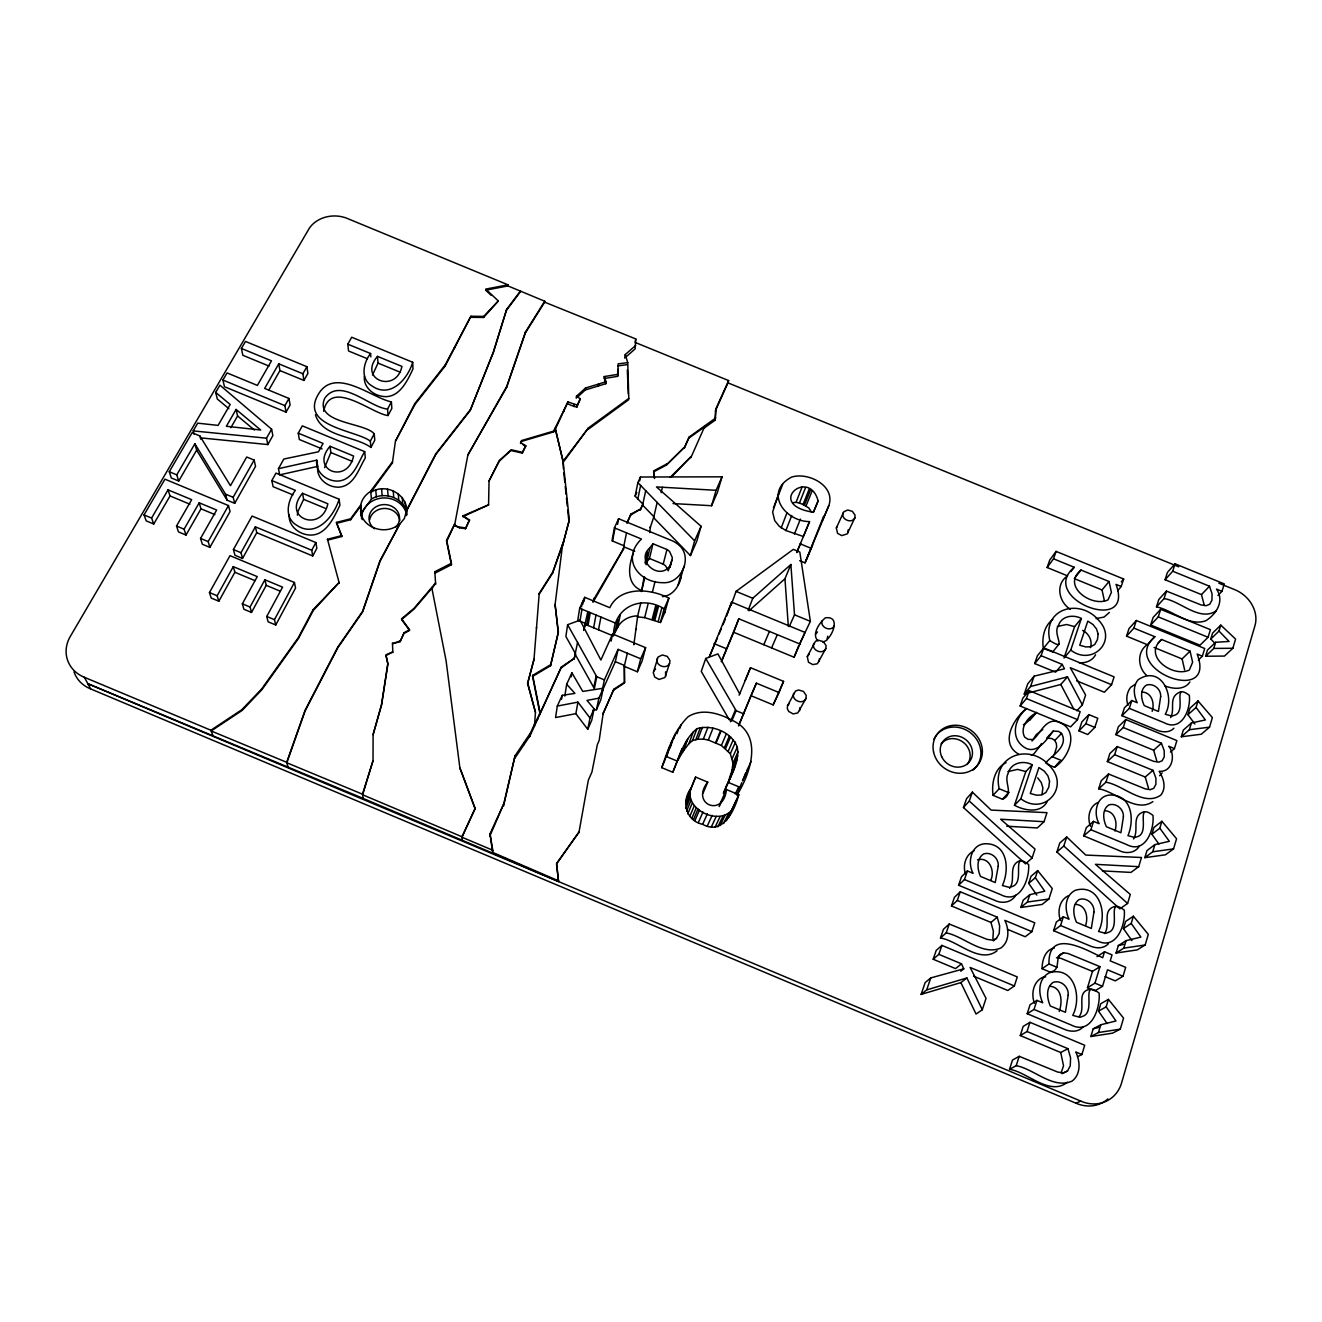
<?xml version="1.0" encoding="UTF-8"?>
<svg xmlns="http://www.w3.org/2000/svg" width="1322" height="1322" viewBox="0 0 1322 1322"><rect width="100%" height="100%" fill="white"/><g stroke="black" fill="none" stroke-linecap="round" stroke-linejoin="round"><path stroke-width="1.5" d="M469.508 520.686L462.766 515.927L469.525 519.91L465.493 528.734L459.775 527.808L454.652 524.917L467.889 454.95L506.69 386.52L525.412 332.07L544.73 301.234L507.945 285.916L485.703 290.196L491.305 295.45M475.143 808.948L459.973 768.099L475.16 808.42L461.989 837.256L492.776 850.244L492.577 853.087L558.528 881.543L556.645 863.349L579.053 832.001L556.512 864.01L558.528 881.543M461.956 840.164L461.989 836.76L362.608 794.786L373.019 760.728L373.101 734.635L381.513 704.411L387.825 663.429L385.925 654.836L392.783 651.928L385.991 655.563L387.891 664.14L381.595 705.072L373.101 734.635M635.717 345.439L625.256 354.56L624.695 358.031L635.105 348.925L635.766 338.944L544.647 302.16L544.73 301.234M465.493 528.734L469.525 519.91M704.841 425.767L704.262 427.998L715.152 420.165L715.846 408.928L728.62 380.571L635.155 342.431L635.766 338.944M715.152 420.165L715.846 408.928M467.889 454.95L506.64 387.396L525.363 332.962L544.647 302.16M470.913 316.239L445.183 364.955L414.827 403.574L395.708 440.705L414.86 404.582L445.2 365.996L470.913 316.239L483.67 316.388L498.328 300.953L485.736 289.105L507.995 284.825L507.945 285.916M492.577 853.087L363.22 798.455L362.509 794.192L286.824 762.777L305.2 710.757L337.771 647.813L362.641 611.921L380.042 561.338L399.608 524.322L404.383 518.472L406.251 511.614L435.781 454.504L470.136 410.58L493.023 353.024L506.657 309.365L520.521 290.89M625.256 354.56L627.735 362.625L618.134 363.864L617.985 374.341L604.27 376.555L603.972 378.555L617.655 376.34L617.771 369.367M462.75 516.72L488.578 504.855L489.041 480.944L499.286 460.469L511.432 449.81L522.388 452.289L525.693 445.646L520.62 442.688L521.678 440.54L553.67 431.088L567.964 401.921L577.235 405.061L580.292 398.798L576.475 396.27L585.563 387.99L606.054 381.744L604.27 376.555M470.896 317.313L483.637 317.462L483.67 316.388M470.136 410.58L493.023 353.024M489.041 480.944L499.253 461.279L511.432 449.81M488.578 504.855L462.766 515.927M498.328 300.953L483.637 317.462M734.057 806.437C723.729 827.969 683.557 810.931 690.894 788.424C681.028 801.396 685.936 820.929 702.643 824.317C722.754 835.735 734.668 810.436 738.8 794.687L726.406 789.531L719.383 805.313M406.482 515.58C410.58 496.13 386.982 481.687 370.804 492.362L392.37 462.981L395.642 439.73M493.007 353.718L506.657 309.365M506.64 387.396L506.69 386.52M361.418 515.96L360.774 504.822A23.003 20.524 -1.4 0 1 370.325 491.602L392.304 462.022L392.37 462.981M361.137 516.059L360.873 505.863L350.71 519.711L336.598 523.314L336.466 522.405L350.594 518.802L360.774 504.938M558.661 880.898L492.627 852.409L489.999 833.818L503.732 803.892L515.068 755.705L529.891 733.826L529.742 736.453L529.891 733.826M525.363 332.962L525.412 332.07M520.62 442.688L520.554 443.514L521.678 440.54M535.46 712.31L527.61 683.722L534.055 659.133L527.693 682.879L535.46 712.31L534.584 724.588L540.087 712.624L532.667 675.36L550.712 664.669L558.363 631.883L555.091 604.468L558.215 633.007L550.563 665.743L532.551 676.418L539.954 713.632L561.387 667.015L574.194 658.389L575.665 653.977L565.882 636.46L567.617 624.711L580.044 620.183L600.882 660.025L612.615 633.998L645.615 647.664L642.178 660.835L637.369 671.774L624.248 666.338L627.355 653.233M511.383 450.637L522.339 453.115L522.388 452.289M522.967 444.523L525.627 446.472L522.339 453.115M525.627 446.472L525.693 445.646M737.164 794.836C750.119 773.932 762.926 737.048 735.247 721.878C721.283 714.128 703.238 707.435 688.316 716.574C674.071 730.223 668.122 749.557 661.727 767.652L672.782 772.263C679.508 757.142 683.424 739.576 696.925 728.703C711.93 724.142 731.81 732.14 737.263 747.128C740.105 763.554 728.885 778.608 723.415 793.448L734.156 768.545M533.956 659.992L539.227 593.38L552.745 572.129L564.114 539.806L569.303 519.976L563.04 460.453L555.157 428.725L553.587 431.914L521.628 441.366M489.867 836.049L503.732 803.892M297.4 515.183L297.648 512.126L303.63 499.336L302.556 493.304L327.856 503.781C321.477 533.394 281.156 518.042 302.556 493.304M1123.006 976.264L1107.522 969.803L1102.515 986.311L1094.963 990.822L1087.494 987.699L1094.963 983.155L1099.987 966.663L1068.044 953.493L1063.549 952.848L1060.211 954.401C1055.121 960.416 1060.822 970.282 1050.114 972.083L1042.05 968.712L1048.974 963.953C1048.082 927.713 1085.544 949.378 1102.697 957.756L1104.531 951.757L1112.033 954.881L1110.216 960.879L1125.683 967.34L1123.006 976.264L1115.239 980.874L1105.027 976.611M1042.05 968.712C1042.149 960.499 1044.975 949.725 1054.295 948.056M503.55 806.222L515.068 755.705M527.61 683.722L527.693 682.879M553.587 431.914L553.67 431.088M627.735 362.625L628.793 398.434L588.422 427.948L562.924 461.494L555.24 427.882M539.227 593.38L539.128 594.305L552.629 573.07L562.544 544.895L554.959 605.625M523.545 745.327L523.826 742.782M536.468 628.247L536.55 627.355M669.99 567.287L671.873 560.33A9.585 8.709 14.4 0 0 672.22 557.339L669.626 551.621A10.923 9.915 14.4 0 0 666.949 549.522L652.969 543.755L649.945 547.738L646.227 564.742L646.954 560.396M649.78 532.584L650.391 526.784L650.16 527.808L653.878 516.687L642.624 505.103L645.714 490.66M532.551 676.418L532.667 675.36M1152.156 711.335C1154.833 703.436 1151.859 692.447 1142.158 692.034M563.982 411.572L564.197 409.622M324.601 467.624L330.864 452.554L330.004 446.274L353.602 456.024C347.273 485.058 309.497 470.103 330.004 446.274M555.042 429.799L567.964 401.921M1114.958 831.026C1117.734 822.879 1115.041 811.163 1104.812 810.717M563.387 468.715L563.04 460.453M592.983 602.32L623.406 549.324L623.901 545.738L611.987 540.83L614.4 527.858L618.63 518.72L670.651 540.153A22.871 20.772 14.5 0 1 678.252 544.565C693.472 556.198 681.937 583.646 663.396 582.705C638.509 582.936 620.729 559.008 641.467 539.012L614.4 527.858M729.017 779.716L732.14 770.164L732.983 763.042L738.188 751.59M534.369 726.406L534.683 723.795L530.039 733.892M552.629 573.07L552.745 572.129M1085.626 925.433C1088.469 917.071 1086.006 904.777 1075.364 904.314M580.292 398.798L576.987 407.011L574.029 406.449L574.26 404.499M576.227 398.236L576.475 396.27M537.542 719.482L537.773 717.648M539.062 709.071L539.178 708.063M576.987 407.011L577.235 405.061M539.855 714.458L540.087 712.624M566.89 502.096L567.188 499.815M562.676 543.937L562.395 546.118L569.303 519.976M563.833 542.003L564.114 539.806M1090.485 647.615C1092.683 640.84 1088.849 633.502 1082.668 630.379M577.747 396.848L585.299 389.957L585.563 387.99M550.563 665.743L550.712 664.669M1042.083 793.861L1042.893 787.895L1041.257 782.508L1037.704 777.881M558.215 633.007L558.363 631.883M562.759 462.816L588.422 427.948M818.12 500.889C808.915 466.815 764.364 504.888 813.427 512.242L818.12 500.889L813.394 512.258M990.839 880.138C995.202 870.884 989.236 856.309 977.503 859.895M598.37 385.974L598.651 383.991M529.742 736.453L561.387 667.015M637.369 671.774L640.707 658.786L618.068 649.383L615.341 661.661L624.463 665.445L624.595 682.169L613.854 689.241L603.212 713.169L599.18 740.419L597.362 744.55L591.942 772.015L588.34 780.162L578.904 832.695M566.675 684.284L574.938 693.372L562.197 695.355L557.306 706.064L555.571 717.549L575.863 713.665L587.712 729.314L591.744 720.275L594.107 708.856L586.985 700.412L598.899 698.148L603.295 688.217L582.787 691.423L571.914 672.848L566.675 684.284L564.808 696.083M585.299 389.957L605.757 383.727L606.054 381.744M561.586 699.239L562.197 695.355M664.685 612.879L668.866 598.122A57.92 53.673 14.2 0 0 651.217 592.074C635.915 588.918 617.043 591.892 609.822 607.707L584.737 597.329L579.68 608.269L577.764 620.233L585.778 623.554L583.795 629.503M617.655 376.34L617.985 374.341M581.564 606.798L582.225 602.782M579.978 621.142L581.944 609.194M582.82 604.088L583.481 600.056M571.253 676.831L571.914 672.848M561.272 667.891L574.194 658.389M584.076 601.361L584.737 597.329M574.062 659.281L577.565 642.475M583.646 630.429L587.827 611.64M586.737 624.942L588.951 612.103M588.026 625.471L590.273 612.648M628.793 398.434L628.545 399.822L588.224 429.303M594.189 598.701L623.604 548.333L623.406 549.324M575.863 713.665L577.945 702.131L557.306 706.064M323.609 411.274C330.434 377.745 372.407 414.1 388.024 415.521L391.841 408.399L391.395 401.905C371.168 397.658 334.119 365.351 317.71 395.361C300.408 426.725 356.643 430.427 370.325 441.151L370.92 447.431C354.627 435.649 322.353 437.351 315.413 414.778M593.628 627.801L595.974 615.011M992.905 938.603L993.351 931.118L990.971 922.442L951.476 905.967L954.434 897.324L960.284 891.772L1034.746 922.822L1031.887 931.63L1025.211 936.736L1007.397 929.3M612.582 541.078L615.011 528.106M617.572 524.322L618.63 518.72M598.502 629.817L600.932 617.06M593.809 687.605L596.189 675.691M567.617 624.711L596.751 676.715L594.355 688.613L575.516 654.886M626.512 532.849L623.703 546.746L634.742 551.307M823.656 516.191L805.048 562.875L799.661 560.677M626.992 523.347L631.04 513.944L640.542 509.102L642.839 504.062L635.122 496.13L637.865 482.629L640.459 477.011L722.027 476.829L717.416 492.428L711.567 505.715L672.997 503.566M587.712 729.314L590.009 718.028L594.107 708.856M639.666 480.894L640.459 477.011M1059.269 1011.462C1062.409 1002.291 1062.376 987.071 1049.602 986.229M637.848 498.923L640.625 485.455M681.326 575.863C679.657 585.646 673.162 595.776 662.421 596.635M592.553 710.459L596.453 709.716L598.899 698.148M611.111 641.137L612.615 633.998M602.303 689.754L604.402 679.888L618.068 649.383M640.773 602.964L637.452 616.829L644.673 617.638L660.422 622.53L664.156 608.781C640.939 594.47 613.077 607.277 613.507 636.031L585.629 624.48M630.842 514.985L640.542 509.102M603.295 688.217L600.783 699.933L596.453 709.716M614.383 634.081L617.985 619.44M615.275 632.131L617.539 627.603L620.299 614.829M633.469 553.207C628.462 565.386 626.05 583.911 641.005 590.223M603.212 713.169L603.03 714.012L613.854 689.241M854.855 517.844L855.037 515.084L852.376 511.35L847.716 509.995L843.767 511.829L836.33 527.957L837.537 533.311L841.75 535.608L847.22 533.89L854.855 517.844C851.913 524.123 840.775 519.529 843.056 513.002M822.829 642.195L826.828 640.261L827.754 636.179M825.853 648.507L826.068 645.566L823.342 641.633L818.516 640.245L815.542 641.22L807.279 656.555L808.486 662.239L812.815 664.619L817.393 663.727L825.853 648.507C822.846 655.249 811.179 650.341 813.691 643.484M827.555 639.038C833.686 633.139 839.767 615.837 825.407 617.82C819.904 622.1 810.931 634.775 818.12 640.84M657.166 502.41L653.646 517.712L690.431 555.587L696.777 541.21L701.073 526.288L656.489 486.926L716.094 490.297L722.027 476.829M822.201 620.712C819.739 627.52 831.307 632.362 834.298 625.703M805.974 698.446L806.205 695.438L803.446 691.406L798.571 690.001L795.547 691.026L787.532 705.667L787.301 708.625L788.738 711.467L793.117 713.897L797.777 712.971L805.974 698.446C802.933 705.353 791.052 700.346 793.663 693.339M847.914 532.716L848.113 529.99M819.21 661.496L819.425 658.604M653.465 471.971L666.305 465.113L684.647 447.018L689.192 437.004L715.764 417.934M661.132 492.693L662.388 487.256M799.628 710.674L799.86 707.716M644.954 562.99L647.45 552.265M644.128 576.954L641.5 591.578L644.855 577.35M613.656 690.101L624.381 683.044L624.248 665.941M646.524 562.395L649.482 558.479L652.969 543.755M635.766 629.834L635.998 628.908M624.381 683.044L624.595 682.169M634.064 643.847L633.849 644.756L637.683 615.887C629.553 615.887 621.191 620.134 617.539 627.603M666.305 465.113L684.647 447.018M684.383 448.108L689.192 437.004M644.673 617.638L648.111 603.807M652.424 592.041L655.084 581.416M668.254 570.84L665.842 566.213A10.741 9.783 14.3 0 0 663.214 564.147L666.949 549.522M671.345 477.06L691.158 456.536L670.188 477.374M652.11 619.506L655.695 605.707M653.58 619.869L657.183 606.087M653.927 619.985L657.53 606.187M654.836 620.315L658.472 606.534M668.618 569.881L671.873 560.33M669.593 663.363L669.907 660.372L667.246 656.373L662.355 654.968L658.092 656.984L653.266 672.683L654.687 677.029L659.05 679.442L664.933 677.525L669.593 663.363C666.47 670.188 654.473 665.33 657.298 658.257M670.006 566.741L670.965 563.139M665.71 676.269L665.544 671.84M658.174 621.555L661.876 607.79M728.62 380.571L727.976 382.868L1178.728 566.808M779.055 492.544L772.626 512.027L774.758 520.686L779.369 526.387L785.879 530.535L803.379 536.484L809.543 521.612C784.739 521.446 763.405 491.949 791.614 477.093C808.172 471.805 835.835 485.736 828.811 505.665L805.048 562.875M678.037 585.266L682.053 570.988M679.905 580.722L683.953 566.378M690.431 555.587L694.645 540.863L701.073 526.288M711.567 505.715L716.094 490.297M1108.414 999.382L1106.167 1006.852L1115.966 1020.981L1100.796 1024.765L1093.195 1028.847L1090.865 1036.514L1112.463 1033.176L1120.296 1029.144L1123.551 1018.105L1108.414 999.382L1100.763 1003.729L1098.532 1011.132L1107.125 1023.558M1133.384 916.229L1131.219 923.434L1140.886 937.1L1126.047 940.653L1118.296 945.627L1116.065 953.03L1137.201 949.907L1145.166 944.982L1148.306 934.357L1133.384 916.229L1125.584 921.467L1123.436 928.589L1131.913 940.603M1161.889 821.276L1159.824 828.167L1169.342 841.321L1154.866 844.626L1146.967 850.591L1144.835 857.664L1165.442 854.805L1173.556 848.889L1176.563 838.743L1161.889 821.276L1153.941 827.473L1151.875 834.281L1158.931 844.047M1198.013 700.941L1196.063 707.435L1205.383 719.961L1191.403 722.969L1183.306 730.108L1181.306 736.784L1201.252 734.239L1209.531 727.166L1212.373 717.582L1198.013 700.941L1189.899 708.278L1187.949 714.706L1194.857 724.01M1220.784 625.124L1219 631.057L1229.063 641.451L1215.629 642.277L1207.432 650.143L1205.598 656.241L1224.469 656.076L1232.848 648.276L1235.574 639.071L1220.784 625.124L1212.571 633.139L1210.787 639.022L1215.05 643.434M1090.865 1036.514L1098.466 1032.515L1100.796 1024.765M1116.065 953.03L1123.799 948.122L1126.047 940.653M1144.835 857.664L1152.734 851.765L1154.866 844.626M1181.306 736.784L1189.37 729.711L1191.403 722.969M1205.598 656.241L1213.778 648.424L1215.629 642.277M1077.43 1056.774L1081.892 1054.526L1084.701 1045.256L1029.954 1022.303L1023.162 1026.434L1020.27 1035.556L1060.723 1052.51L1067.978 1048.693L1070.589 1057.897L1070.242 1065.829L1067.532 1070.985L1062.062 1073.662M1127.583 903.471L1130.31 894.449L1095.442 864.324L1138.705 866.67L1141.481 857.499L1085.759 855.07L1066.705 836.958L1059.765 843.039L1056.873 851.996L1119.866 908.842L1127.583 903.471L1063.797 846.014L1066.705 836.958M1170.449 752.053L1174.432 748.599L1176.861 740.568L1125.782 719.532L1118.379 726.736L1115.867 734.652L1153.643 750.218L1156.783 760.861M1198.343 660.058L1202.376 656.191L1204.706 648.507L1136.325 620.497L1128.988 628.611L1126.559 636.163L1147.265 644.657L1154.833 636.708L1133.879 628.115L1126.559 636.163M1208.093 637.287L1210.407 629.669L1160.666 609.326L1153.081 617.523L1150.702 625.009L1199.996 645.202L1208.093 637.287L1158.27 616.895L1150.702 625.009M1217.909 595.495L1221.991 591.347L1224.255 583.894L1175.06 563.833L1167.425 572.409L1165.095 579.747L1201.467 594.603L1204.325 605.459M1027.211 1013.71L1034.035 1009.446L1071.349 1025.079C1091.195 1035.209 1100.367 1008.504 1099.144 993.119C1080.14 978.71 1095.905 1009.925 1083.858 1015.858L1079.975 1017.312L1072.737 1015.362C1082.123 997.697 1074.687 965.539 1049.371 972.761C1038.299 978.297 1037.985 992.805 1042.694 1002.803L1036.894 1000.374L1030.053 1004.737L1027.211 1013.71L1064.078 1029.16C1070.209 1032.003 1078.306 1032.383 1083.115 1026.897M1053.584 930.688L1060.591 925.532L1097.21 940.801C1116.379 950.733 1125.65 925.202 1124.278 910.147C1105.638 896.101 1121.172 926.193 1109.422 931.993L1105.622 933.365L1098.516 931.448C1107.737 914.097 1099.871 883.344 1075.414 890.251C1064.607 895.473 1064.375 909.586 1069.035 919.17L1063.351 916.807L1056.328 922.062L1053.584 930.688L1089.774 945.792C1095.756 948.535 1103.655 949.014 1108.414 943.71M1083.709 835.868L1090.898 829.737L1126.741 844.593C1145.149 854.293 1154.486 830.067 1152.966 815.393C1134.755 801.743 1150.024 830.613 1138.589 836.231L1134.904 837.52L1127.947 835.653C1134.425 820.549 1132.392 795.695 1111.422 795.034C1096.533 794.522 1092.848 812.997 1099.111 823.705L1093.542 821.392L1086.337 827.605L1083.709 835.868L1119.139 850.558C1125.997 854.078 1135.532 853.186 1139.481 845.849M1121.899 715.681L1129.319 708.377L1164.137 722.704C1181.587 732.107 1191.039 709.501 1189.321 695.306C1171.672 682.169 1186.578 709.501 1175.555 714.888L1172.003 716.078L1165.244 714.26C1175.77 695.818 1160.815 664.47 1138.11 679.756C1132.64 686.366 1133.731 695.488 1137.217 702.726L1131.797 700.495L1124.378 707.881L1121.899 715.681L1156.337 729.86C1161.955 732.355 1169.326 733.082 1173.936 728.224M362.509 794.192L373.019 760.728M1087.494 987.699L1092.484 971.373L1099.987 966.663M1067.383 1082.239C1049.668 1096.599 1027.177 1071.878 1009.545 1069.3L1012.487 1060.062L1019.196 1056.311L1057.782 1072.092L1063.483 1072.869L1067.532 1070.985M1152.9 801.611C1135.862 813.377 1115.454 791.432 1098.665 788.821L1101.243 780.691L1108.547 774.014L1145.133 788.837L1150.206 789.697L1153.709 788.342L1155.907 784.343L1155.924 778.245L1153.015 770.329L1114.661 754.697L1107.324 761.555L1145.249 777.022L1148.487 788.143M1107.324 761.555L1109.869 753.54L1117.222 746.6L1153.577 761.307L1158.617 762.166L1162.088 760.828L1164.269 756.878L1164.203 750.665L1161.443 743.261L1123.254 727.53L1115.867 734.652M1221.991 591.347L1216.521 589.1C1224.717 600.981 1216.504 613.953 1205.961 620.679C1188.891 627.091 1172.498 609.938 1156.469 606.881L1158.832 599.444L1166.434 591.099L1201.07 604.914L1206.143 605.707L1209.696 604.286L1211.96 600.188L1212.043 593.76L1209.498 586.241L1172.713 571.22L1165.095 579.747M1009.545 1069.3L1016.238 1065.664L1019.196 1056.311M1020.27 1035.556L1027.045 1031.524L1029.954 1022.303M1034.035 1009.446L1036.894 1000.374M1060.591 925.532L1063.351 916.807M1090.898 829.737L1093.542 821.392M1098.665 788.821L1105.936 782.211L1108.547 774.014M1114.661 754.697L1117.222 746.6M1123.254 727.53L1125.782 719.532M1129.319 708.377L1131.797 700.495M1158.27 616.895L1160.666 609.326M1156.469 606.881L1164.054 598.585L1166.434 591.099M1172.713 571.22L1175.06 563.833M1133.879 628.115L1136.325 620.497M1037.654 870.603L1035.341 877.692L1044.777 891.21L1029.805 894.68L1023.195 900.183L1020.815 907.47L1042.067 904.463L1048.908 899.01L1052.262 888.533L1037.654 870.603L1030.995 876.337L1028.698 883.36L1036.828 895.077M1094.847 727.381L1097.789 718.276L1088.865 714.607L1081.875 721.878L1078.934 730.884L1087.758 734.52L1094.847 727.381L1085.907 723.712L1078.934 730.884M973.587 976.165L1007.794 990.492L1014.371 985.964L1017.279 976.925L941.908 945.395L936.224 950.386L933.183 959.243L955.542 968.613L961.491 963.821L963.788 968.828L960.797 971.207M1076.554 680.78L1104.382 692.232L1111.571 684.697L1114.099 676.864L1043.769 647.945L1041.108 655.729L1034.713 663.561L1055.6 672.154L1062.244 664.404L1041.108 655.729M1020.815 907.47L1027.409 902.05L1029.805 894.68M1085.907 723.712L1088.865 714.607M982.296 1009.76L966.878 977.966L960.863 982.593L976.066 1014.04L982.296 1009.76L986.03 998.374L970.117 967.44L1014.371 985.964M1032.102 857.978L1035.027 849.088L1000.655 819.243L1044.016 821.706L1046.991 812.65L991.136 810.089L972.381 792.142L966.547 798.703L963.457 807.544L1025.525 863.861L1032.102 857.978L969.29 801.066L972.381 792.142M1077.529 719.614L1080.14 711.633L1029.16 690.629L1022.831 698.148L1020.138 706.014L1070.638 726.836L1077.529 719.614L1026.434 698.561L1020.138 706.014M1076.835 710.757L1082.371 704.874L1085.61 695.008L1070.291 667.726L1111.571 684.697M1117.652 590.703L1121.221 586.489L1123.667 579.019L1056.096 551.39L1049.685 560.164L1047.123 567.502L1067.598 575.88C1055.088 583.994 1058.806 602.188 1070.308 609.26M958.599 885.228L964.465 879.56L1000.886 894.73C1019.84 904.578 1029.656 879.692 1028.648 864.571C1010.305 850.608 1025.161 880.518 1013.313 886.087L1009.479 887.426L1002.39 885.525C1009.364 870.339 1008.24 844.394 986.509 843.733C971.306 843.287 966.894 862.027 973.058 873.313L967.407 870.95L961.524 876.717L958.599 885.228L994.59 900.249C1001.729 903.901 1011.462 902.777 1015.643 895.324M593.148 601.378L594.355 597.742M1045.471 763.058C1051.354 755.804 1069.134 746.451 1061.516 733.396L1058.575 731.397L1053.237 731.049C1045.471 741.245 1034.366 758.184 1020.567 744.236C1010.504 733.809 1016.42 716.788 1026.5 708.592C1013.627 718.391 999.349 743.278 1018.618 754.102M1047.305 801.429C1040.86 813.79 1024.6 810.75 1014.47 805.263L1025.806 771.585L1032.267 764.777C1023.476 760.1 1010.966 762.546 1008.207 773.205C1003.2 782.26 1014.784 793.745 1002.506 799.248L993.037 795.332C991.45 783.351 994.309 768.462 1006.059 762.612M1081.363 618.465L1074.588 626.628L1064.028 657.992L1070.737 650.11L1081.363 618.465C1073.084 614.135 1061.037 615.92 1058.311 626.099C1052.18 633.684 1068.341 652.605 1049.8 640.526C1042.149 608.021 1080.223 597.792 1098.946 620.58C1117.916 640.873 1092.435 666.602 1070.737 650.11M1014.47 805.263L1020.848 798.785L1032.267 764.777M666.205 756.696L669.494 747.046M1002.506 799.248L1008.917 792.225M1052.824 619.423C1043.884 626.017 1041.802 638.096 1043.339 648.507L1052.626 651.812M1029.59 720.308C1045.818 701.189 1029.375 722.209 1023.459 724.671M668.684 750.879L672.006 741.146M670.155 747.806L674.17 736.057M673.873 738.552L675.608 733.495M960.863 982.593L921.12 994.392L925.169 982.56L930.771 977.916L963.788 968.828M997.102 950.782C979.519 964.316 957.839 940.62 940.471 938.009L943.495 929.217L949.229 924.012L986.906 939.331L992.475 940.14L996.491 938.372L999.217 933.497L999.663 925.945L997.251 917.171L957.293 900.497L951.476 905.967M1082.371 704.874L1067.498 676.847L1060.789 684.482L1024.236 694.067L1027.756 683.805L1034.118 676.153L1064.458 668.816L1062.244 664.404M1034.713 663.561L1037.34 655.861L1049.8 640.526M921.12 994.392L926.689 989.881L930.771 977.916M933.183 959.243L938.851 954.352L941.908 945.395M940.471 938.009L946.205 932.886L949.229 924.012M957.293 900.497L960.284 891.772M964.465 879.56L967.407 870.95M1026.434 698.561L1029.16 690.629M1024.236 694.067L1030.565 686.498L1034.118 676.153M288.08 767.256L286.692 762.315L305.085 710.245L337.688 647.268L362.559 611.359L379.976 560.743L399.608 524.322M676.93 733.76L678.698 728.67M679.838 728.389L681.012 724.985M1047.123 567.502L1053.518 558.809L1056.096 551.39M739.709 693.885L717.929 653.894L705.766 658.472L701.255 671.411L729.43 720.027M800.256 644.161L738.816 618.779L733.743 632.296L794.076 657.232L804.982 632.412L731.628 602.138L709.369 656.77L717.367 637.948M726.72 615.92L731.628 602.138M731.083 605.311L736.057 591.38L793.316 549.374L799.81 552.051L810.386 621.357L799.529 644.012M672.782 772.263L682.053 748.599M682.483 752.367L686.746 740.7M677.889 760.15L683.573 750.532L687.837 738.833M782.641 484.48L773.436 507.863M683.573 750.532L688.878 743.757L693.24 731.958M738.816 618.779L721.349 661.744L733.743 632.296M688.878 743.757L692.497 740.551L696.925 728.703M695.802 739.742L700.28 727.877M692.497 740.551L697.884 739.229L702.412 727.364M748.153 610.367L752.78 598.271L790.87 564.511L794.505 614.813L789.217 626.645M781.203 527.842L786.97 512.82M1079.215 1016.436C1086.122 1007.827 1075.695 992.029 1089.89 989.253M1104.548 933.596C1111.091 924.789 1101.259 909.883 1115.19 906.363M697.884 739.229L703.321 739.114L707.948 727.249M792.853 502.674L796.075 502.327L802.074 486.959M785.879 530.535L791.729 515.547M1133.466 838.974C1139.614 829.968 1130.459 815.905 1144.075 811.725M796.075 502.327L799.43 503.054L805.495 487.702M1170.714 717.565C1175.555 708.179 1167.59 696.81 1180.678 691.753M703.321 739.114L708.311 740.023L713.021 728.174M811.625 512.275L808.783 507.929L803.032 504.541L809.147 489.206M804.42 505.169L810.551 489.851M686.201 800.752L690.563 789.878M691.175 788.143L695.62 777.088L707.733 782.128C689.919 804.354 723.812 818.021 726.406 789.531M794.406 534.038L800.421 519.116M806.023 506.029L812.187 490.71M686.035 804.288L690.398 793.497M736.817 794.952L741.774 782.674M745.79 772.709L742.485 780.922L747.872 769.768M783.549 681.359L779.038 692.546L756.382 683.16L738.535 725.894L750.929 695.669L773.172 704.89L783.549 681.359L750.516 667.693L745.195 680.45M728.885 816.996L731.215 811.212M731.793 809.775L738.8 794.687M794.076 657.232L798.736 645.681M685.854 808.337L690.216 797.596M372.507 375.018L378.026 363.104L377.497 356.378L401.938 366.409C396.121 394.006 357.452 379.464 377.497 356.378M686.614 811.064L690.993 800.372M715.483 743.014L720.325 731.215M716.028 743.228L720.887 731.446M687.77 813.889L692.183 803.247M748.996 610.764L784.954 578.772L790.87 564.511M809.543 521.612L796.72 552.596L800.537 543.392M739.114 695.19L750.516 667.693M686.531 799.314L695.62 777.088M1009.644 888.252C1016.172 879.609 1007.529 865.811 1019.609 860.804M689.836 816.368L694.281 805.776M730.422 721.779L735.528 709.65M763.802 644.723L769.421 631.42M718.97 634.18L721.366 628.528M722.969 624.761L725.365 619.109M732.983 763.042L730.339 753.738L721.399 745.476L726.373 733.727M731.744 721.035L736.123 710.674L705.766 658.472M661.727 767.652L665.561 758.63M666.172 757.176L668.023 752.813M691.77 818.401L696.264 807.841M703.073 793.117L707.733 782.128M693.472 819.557L697.999 809.014M724.357 747.789L729.364 736.073M822.334 520.752L828.811 505.665M806.304 559.784L812.567 545.242M725.514 748.698L730.554 736.998M694.926 820.549L699.47 810.022M771.569 647.929L777.319 634.692M750.929 695.669L756.382 683.16M728.141 751.441L733.247 739.808M698.363 822.532L702.973 812.038M640.707 658.786L645.615 647.664M664.156 608.781L668.866 598.122M660.422 622.53L665.049 612.02M730.339 753.738L735.478 742.121M601.89 691.737L615.341 661.661M1054.262 754.548L1056.658 747.029L1056.344 743.443L1054.791 740.485L1051.882 738.519L1046.594 738.172L1053.237 731.049M702.643 824.317L707.336 813.856M732.091 758.646L737.263 747.128M690.877 457.627L704.543 426.874L688.911 438.094M715.235 411.175L728.174 382.438M732.504 767.157L737.693 755.771M640.311 510.143L642.624 505.103M732.14 770.164L737.329 758.828M627.19 522.322L631.04 513.944M707.402 825.771L712.178 815.36M729.562 778.014L734.718 766.81M635.122 496.13L636.84 492.428M726.075 786.904L731.182 775.849M719.168 806.585L721.647 801.248M461.989 836.76L475.16 808.42M711.418 826.746L716.293 816.352M715.053 827.242L719.978 816.847M773.172 704.89L779.038 692.546M717.846 826.861L722.82 816.467M720.143 825.523L725.167 815.112M735.247 794.026L738.75 786.772M746.566 771.09L751.243 761.422M723.564 823.556L728.653 813.113M726.307 820.764L731.43 810.27M732.091 809.428L736.437 800.554M400.004 640.972L392.518 643.698L400.07 641.699L404.218 632.61L409.572 629.685L401.524 618.828L414.083 608.269L435.616 583.002L431.897 588.868L431.848 587.414M400.07 641.699L404.218 632.61M446.621 540.087L454.652 524.14L446.638 541.607L451.413 564.725L434.888 573.203L434.839 571.715L451.413 563.238L446.621 540.087L446.638 541.607M406.218 511.003L435.764 453.843L470.153 409.919M507.995 284.825L348.479 218.94A29.101 24.341 1.2 0 0 308.009 230.474L70.496 636.113A34.24 30.191 -17 0 0 84.377 677.294L210.892 730.24L241.81 709.732L261.624 689.01L298.359 637.584L313.116 609.657L339.159 582.44L313.281 610.483L298.524 638.394L261.839 689.77L242.058 710.476L211.173 730.967L286.692 762.315M1061.136 1072.869L1063.532 1065.78L1060.723 1052.51M275.753 624.992L274.447 619.671L294.426 582.49L230.011 555.67L209.454 592.553L211.206 598.056L218.841 601.229L234.87 572.277L233.283 566.626L257.245 576.607L242.356 603.823L243.876 609.244L251.511 612.417L266.234 585.332L264.879 579.78L282.577 587.15L266.763 616.465L268.118 621.803L275.753 624.992L295.566 588.009L294.426 582.49M311.728 550.249L315.859 542.565L252.072 516.059L233.416 549.555L234.986 555.29L242.521 558.429L256.765 532.7L255.361 526.834L311.728 550.249L312.752 555.967L256.765 532.7M339.126 499.253C333.921 516.39 316.14 538.451 296.706 525.247C283.685 517.646 287.651 500.36 295.384 490.33L271.836 480.58L275.984 473.111L339.126 499.253L339.936 505.235C333.574 518.257 324.832 538.137 306.787 534.683C297.417 533.014 288.312 525.065 289.221 514.902M322.089 448.918L299.334 439.515L298.243 433.153L302.308 425.866L364.69 451.628C358.031 462.535 353.437 479.936 338.135 481.076C326.848 481.555 315.049 472.185 316.768 460.155L278.463 468.682L279.686 474.862L317.743 466.369L316.768 460.155M370.325 441.151L374.225 433.864C364.955 422.329 313.777 423.684 324.733 398.252C340.283 376.357 369.78 407.639 387.561 409.06L388.024 415.521M387.561 409.06L391.395 401.905M412.679 362.261C407.903 378.836 390.585 398.633 372.391 386.206C360.014 379.298 363.087 362.972 370.573 353.519L347.802 344.183L351.685 337.226L412.679 362.261L412.976 368.954C407.126 381.347 398.55 399.723 381.612 396.203C372.143 394.551 363.153 386.371 364.409 376.109M312.752 555.967L316.85 548.316L315.859 542.565M370.92 447.431L374.787 440.193L374.225 433.864M251.511 612.417L250.04 607.029L264.879 579.78M218.841 601.229L217.139 595.759L233.283 566.626M242.521 558.429L241.001 552.712L255.361 526.834M649.945 547.738C634.94 560.495 659.067 580.854 669.56 566.279M278.463 468.682L283.817 459.048L318.486 451.777L323.08 443.415L298.243 433.153M209.884 547.391L230.078 511.564L228.475 505.566L164.936 479.175L144.032 514.919L146.23 520.885L153.732 524.024L170.042 495.948L168.043 489.851L191.673 499.666L176.52 526.024L178.487 531.923L186.005 535.046L200.994 508.805L199.192 502.79L216.659 510.044L200.547 538.434L202.349 544.251L209.884 547.391L208.149 541.59L228.475 505.566M196.664 450.124L227.12 500.195L234.705 503.335L255.543 466.336L254.155 460.089L246.718 457.015L230.458 485.703L199.853 435.946L192.087 432.74L169.282 471.739L171.282 477.953L178.718 481.043L196.664 450.124L194.863 443.779L176.768 474.846L178.718 481.043M201.06 437.913L267.821 444.556L272.861 435.582L271.605 429.187L219.915 385.165L215.684 392.419L217.32 399.029L228.838 408.647M303.928 380.439L307.894 373.399L306.886 366.69L245.495 341.44L241.397 348.446L271.473 360.84L257.36 385.413L227.07 372.92L222.906 380.058L224.492 386.735L286.064 412.15L290.096 404.995L288.956 398.451L264.664 388.42L278.744 363.831L302.887 373.762L303.928 380.439L279.95 370.573L278.744 363.831M234.705 503.335L233.151 497.303L254.155 460.089M267.821 444.556L266.515 438.193L271.605 429.187M286.064 412.15L284.891 405.639L288.956 398.451M302.887 373.762L306.886 366.69M268.961 389.792L279.95 370.573M186.005 535.046L184.089 529.18L199.192 502.79M230.838 427.7L237.596 415.951L236.093 409.44L226.359 426.295L260.682 429.997L236.093 409.44M153.732 524.024L151.6 518.059L168.043 489.851M194.086 434.095L193.177 430.889L197.705 423.156L218.08 425.403L230.193 404.499L215.684 392.419M787.532 705.667L789.399 703.387M807.279 656.555L809.097 654.34M815.657 634.13L817.475 631.933M836.33 527.957L837.024 526.8M653.646 671.262L655.58 668.982M1032.036 741.047L1036.283 734.586L1042.761 729.513M1039.092 747.26L1033.87 753.904L1031.243 755.341M1039.984 745.872L1041.521 743.493M514.836 758.2L529.593 736.404M1095.574 654.737C1092.517 660.686 1085.56 663.38 1079.132 662.702M361.617 512.49L371.465 499.055C383.711 491.255 403.524 497.204 406.333 512.275M506.623 310.092L520.471 291.633M1070.919 571.583L1074.224 567.27L1053.518 558.809M1080.999 570.046C1061.103 585.943 1091.856 607.823 1108.018 599.874L1111.405 592.322L1109.026 581.498L1080.999 570.046L1074.307 578.623L1102.036 589.976L1104.366 600.684M1189.899 681.97C1184.512 690.2 1172.878 689.109 1164.897 685.887M1102.036 589.976L1109.026 581.498M1052.461 652.258L1059.203 643.864M1121.287 581.845L1123.667 579.019M404.268 633.337L409.622 630.412L401.574 619.572L414.133 609.012L431.881 588.191L446.092 660.736L459.973 768.644M1047.173 764.248L1054.51 767.289L1059.401 761.604M1054.51 767.289C1068.705 758.266 1079.876 731.529 1060.161 722.721C1046.446 716.111 1041.191 732.619 1033.242 739.642L1028.053 739.295L1024.699 737.147C1019.559 727.893 1027.739 717.185 1036.018 713.004M1109.389 612.466L1104.068 617.06L1096.087 618.597M1161.674 639.518C1142.059 655.877 1172.961 678.12 1189.37 669.99L1192.626 662.223L1190.048 651.135L1161.674 639.518L1157.857 643.467M963.457 807.544L969.29 801.066M1159.592 775.766L1162.203 772.891M993.037 795.332L999.184 788.738C991.45 755.044 1030.482 742.039 1050.544 766.859C1069.762 787.962 1043.983 816.236 1020.848 798.785M1054.791 740.485L1061.516 733.396M1201.467 594.603L1209.498 586.241M1154.833 636.708C1118.015 668.882 1217.43 707.121 1197.137 654.043L1202.376 656.191M1147.265 644.657C1136.903 651.812 1137.564 667.263 1146.505 675.278M1184.644 669.907L1182.099 658.934L1190.048 651.135M1210.787 639.022L1219 631.057M1074.224 567.27C1037.126 598.502 1135.218 636.229 1116.032 584.374L1121.221 586.489M1044.016 821.706L1037.34 827.936L1006.72 826.217M1187.949 714.706L1196.063 707.435M1153.643 750.218L1161.443 743.261M1056.873 851.996L1063.797 846.014M1145.249 777.022L1153.015 770.329M1028.698 883.36L1035.341 877.692M990.971 922.442L997.251 917.171M399.558 523.71C387.329 535.707 362.426 529.015 360.575 511.102M1216.306 610.764C1199.798 622.166 1180.249 600.849 1164.054 598.585M993.334 940.9L996.491 938.372M1151.875 834.281L1159.824 828.167M1138.705 866.67L1130.938 872.421L1102.416 870.884M1068.292 895.771C1059.186 900.117 1057.187 911.899 1060.608 920.624M1097.855 802.487C1089.031 806.536 1087.097 817.921 1090.501 826.267M1057.897 956.748L1063.549 952.848M974.05 850.806C965.539 854.69 962.614 865.431 965.457 873.875M1135.35 684.185L1130.657 687.324C1126.691 692.381 1125.733 699.321 1128.013 705.304M1123.436 928.589L1131.219 923.434M1096.996 956.632L1104.531 951.757M1098.532 1011.132L1106.167 1006.852M666.552 464.022L653.696 470.896L654.555 478.531M1007.86 771.635L1017.56 769.387L1025.806 771.585M1057.336 626.496L1066.639 624.496L1074.588 626.628M73.999 671.824A33.661 29.745 -17.4 0 0 90.64 688.911L1075.976 1103.192L1080.818 1101.11A34.669 31.05 56.9 0 0 1121.717 1082.437L1254.776 626.281A30.158 25.498 37.3 0 0 1234.12 589.414L1218.834 583.184M926.689 989.881L966.878 977.966M1030.565 686.498L1067.498 676.847M327.476 539.26L341.671 535.608L341.787 536.501L327.608 540.153L327.476 539.26L339.291 583.299M1093.195 1028.847L1098.813 1027.442M1118.296 945.627L1123.799 944.321M1045.669 976.842L1042.43 977.421C1033.077 982.031 1031.011 994.144 1034.432 1003.233M1098.466 1032.515L1120.296 1029.144M1123.799 948.122L1145.166 944.982M1027.409 902.05L1048.908 899.01M1152.734 851.765L1173.556 848.889M617.82 365.88L627.405 364.641M1189.37 729.711L1209.531 727.166M1213.778 648.424L1232.848 648.276M193.177 430.889L266.515 438.193M1056.476 957.723L1060.905 958.351L1092.484 971.373M459.775 527.032L465.493 527.957M567.749 403.871L574.029 406.449M1154.04 647.433L1182.099 658.934M799.43 503.054L803.032 504.541M367.384 358.725L348.529 350.991L347.802 344.183M378.026 363.104L400.434 372.308M800.339 543.887L811.278 548.399M268.994 366.062L242.835 355.288L241.397 348.446M1174.432 748.599L1168.747 746.269C1175.836 754.961 1172.449 772.445 1159.163 771.304C1163.657 778.311 1166.615 787.929 1160.782 795.15C1143.563 807.031 1122.923 784.855 1105.936 782.211M794.505 614.813L810.386 621.357M736.057 591.38L752.78 598.271M222.906 380.058L284.891 405.639M649.482 558.479L663.214 564.147M330.864 452.554L352.511 461.494M1051.998 756.614L1061.285 760.447M454.652 525.693L459.775 527.808M714.029 643.616L726.224 648.656M579.68 608.269L616.184 623.389M292.906 494.891L273.109 486.694L271.836 480.58M303.63 499.336L325.162 508.259M999.184 788.738L1008.752 792.704M194.863 443.779L225.517 494.131L233.151 497.303M169.282 471.739L176.768 474.846M736.123 710.674L743.79 713.847M170.042 495.948L189.905 504.211M200.994 508.805L214.858 514.572M596.751 676.715L604.402 679.888M1080.818 1101.11L87.814 683.689L363.22 798.455M708.311 740.023L721.399 745.476M176.52 526.024L184.089 529.18M233.416 549.555L241.001 552.712M144.032 514.919L151.6 518.059M200.547 538.434L208.149 541.59M234.87 572.277L254.997 580.655M266.234 585.332L280.281 591.198M665.594 756.234L676.864 760.927M728.472 782.492L740.684 787.582M1031.887 931.63L1004.869 920.36C1009.116 929.25 1009.694 941.561 1000.919 947.973C982.18 956.021 963.821 936.24 946.205 932.886M242.356 603.823L250.04 607.029M209.454 592.553L217.139 595.759M266.763 616.465L274.447 619.671M1048.974 963.953L1057.137 967.357M1094.963 983.155L1102.515 986.311M938.851 954.352L961.491 963.821M1027.045 1031.524L1067.978 1048.693M1081.892 1054.526L1075.794 1051.965C1080.173 1061.252 1081.132 1074.059 1072.192 1081.032C1053.138 1089.659 1034.201 1069.002 1016.238 1065.664M237.596 415.951L254.386 430.014M637.865 482.629L694.645 540.863M577.945 702.131L590.009 718.028M84.377 677.294L90.64 688.911M1060.789 684.482L1073.613 708.757M336.466 522.405L341.671 535.608M336.598 523.314L341.787 536.501M210.892 730.24L213.173 736.172M604.567 380.273L605.757 383.727M199.853 435.946L200.729 439.152M225.517 494.131L227.12 500.195M313.116 609.657L313.281 610.483M489.999 833.818L492.776 850.244M350.594 518.802L350.71 519.711M361.848 516.357L362.211 519.629M653.679 473.887L654.109 477.688M563.8 472.632L564.825 482.464M565.238 486.38L566.064 494.246M566.477 498.179L567.32 506.128M567.733 510.143L569.005 522.207M364.69 451.628L365.335 457.858C358.708 468.715 354.164 486.017 338.944 487.174C327.74 487.636 316.008 478.316 317.743 466.369M370.705 491.42L371.465 499.055M375.745 490.065L376.373 496.791M370.573 353.519L370.854 356.89M381.579 488.909L382.157 495.634M387.544 489.123L388.09 495.849M393.245 490.726L393.725 497.419M784.954 578.772L788.325 626.347M434.839 571.715L435.649 584.456M398.269 493.569L398.732 500.245M402.301 497.469L402.731 504.145M405.077 502.195L405.474 508.821M414.827 403.574L414.86 404.582M627.322 370.028L628.297 393.857M392.452 642.971L392.849 652.655M445.183 364.955L445.2 365.996M451.413 563.238L451.413 564.725M454.487 347.339L454.487 348.38M1103.44 1102.151A34.405 30.836 57.1 0 1 1075.976 1103.192M1107.902 1098.896A34.405 30.836 57.1 0 1 1104.614 1101.424M374.423 528.717A15.286 13.666 -1.5 0 1 372.589 509.482A15.286 13.666 -1.5 0 1 394.105 507.714A15.286 13.666 -1.5 0 1 395.989 526.933M369.648 519.695A15.203 13.617 -1.6 0 1 385.297 508.441A15.203 13.617 -1.6 0 1 399.756 520.752M361.517 518.274A22.738 20.342 -1.5 0 1 382.322 498.014A22.738 20.342 -1.5 0 1 406.647 514.588M933.811 739.345A25.432 23.069 36.9 0 1 970.778 732.999A25.432 23.069 36.9 0 1 972.744 770.247M941.082 743.906A16.608 15.071 37.1 0 1 963.49 742.468A16.608 15.071 37.1 0 1 967.142 764.513M1160.683 696.529L1158.419 711.451L1144.307 705.651C1141.167 699.305 1139.531 689.572 1146.455 685.077C1153.577 682.846 1161.162 689.126 1160.683 696.529M1123.386 816.93L1120.924 832.728L1106.415 826.729C1103.209 819.971 1101.623 809.791 1108.811 804.949C1116.247 802.504 1124.014 809.279 1123.386 816.93M1093.955 911.949L1091.328 928.457L1076.505 922.277C1073.266 915.188 1071.712 904.661 1079.099 899.538C1086.783 896.911 1094.682 904.083 1093.955 911.949M1068.193 995.169L1065.416 1012.305L1050.296 1005.976C1047.024 998.573 1045.504 987.732 1053.089 982.378C1060.988 979.569 1069.019 987.121 1068.193 995.169M1098.152 634.031L1097.442 639.65L1094.732 644.475L1090.716 646.755L1085.891 646.937L1079.744 645.252L1087.808 621.109L1092.997 624.529L1096.5 628.925L1098.152 634.031M1049.552 781.252L1048.759 787.284L1045.884 792.489L1041.67 794.968L1036.663 795.216L1030.284 793.481L1038.943 767.537L1044.297 771.156L1047.9 775.816L1049.552 781.252M998.209 866.257L995.235 882.551L980.478 876.403C977.305 869.314 976.132 858.87 983.551 853.962C991.153 851.368 999.118 858.408 998.209 866.257M933.563 751.97A25.515 23.118 36.9 0 0 974.182 768.578A25.515 23.118 36.9 0 0 965.424 727.265A25.515 23.118 36.9 0 0 933.563 751.97M941.644 756.564A16.69 15.137 37 0 0 969.456 761.753A16.69 15.137 37 0 0 957.921 736.024A16.69 15.137 37 0 0 941.644 756.564"/></g></svg>
